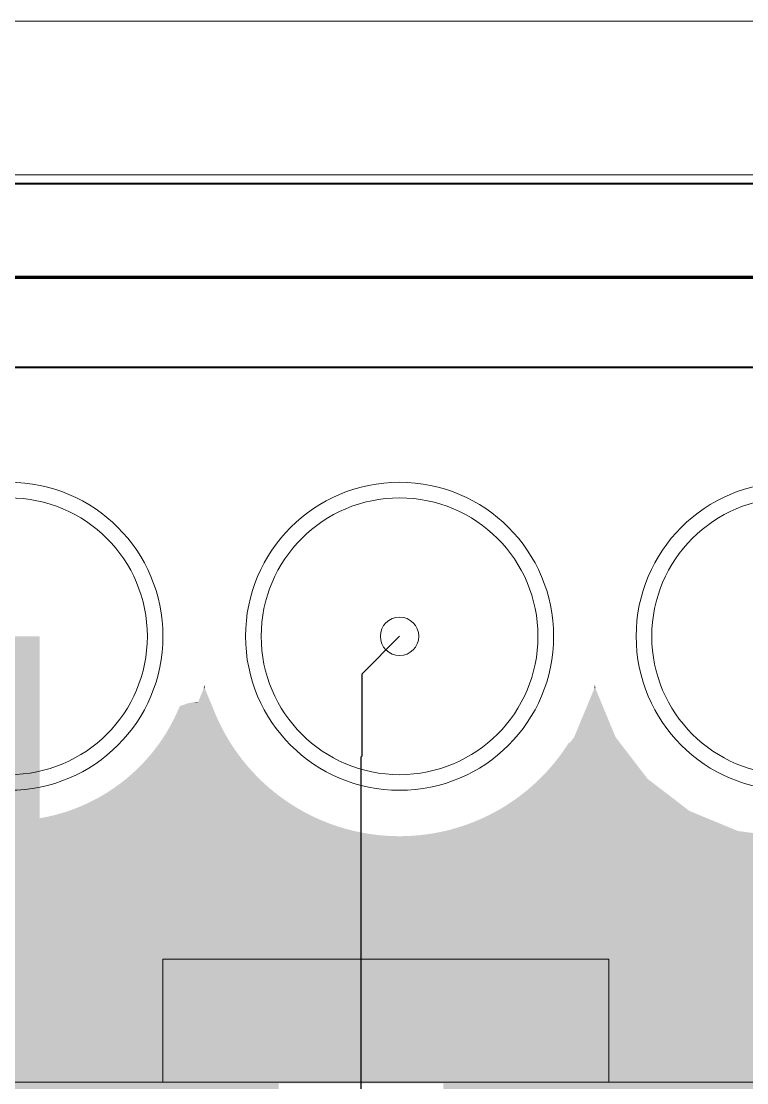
# Model space of a CAD drawing. Header units: millimetres. Extents: x 0 to 594, y 0 to 420.
# Drawn here: x 237.15 to 241.87, y 273.11 to 280.01 of the extents above; entities that cross this region are included whole.
import ezdxf

# ---------------------------------------------------------------- set-up
doc = ezdxf.new("R2010")
doc.units = ezdxf.units.MM
for name, pattern in [('K5LT32768', [0]), ('K5LT32771', [0]), ('K5LT32772', [0]), ('K5LT32773', [0]), ('K5LT32775', [0]), ('K5LT32780', [0]), ('K5LT32784', [0]), ('K5LT32787', [0])]:
    doc.linetypes.add(name, pattern=pattern)

# ---------------------------------------------------------------- blocks, each defined once
blk = doc.blocks.new('U4')
at = {"color": 7, "linetype": 'K5LT32768', "lineweight": 18}
blk.add_circle((239.6116, 276.0149), 0.125, dxfattribs=at)
blk = doc.blocks.new('U275')
at = {"color": 7, "linetype": 'K5LT32768', "lineweight": 18}
blk.add_circle((239.6116, 276.0149), 0.9, dxfattribs=at)
blk = doc.blocks.new('U276')
at = {"color": 7, "linetype": 'K5LT32768', "lineweight": 18}
blk.add_circle((237.0716, 276.0149), 0.9, dxfattribs=at)
blk = doc.blocks.new('U277')
at = {"color": 7, "linetype": 'K5LT32768', "lineweight": 18}
blk.add_circle((242.1516, 276.0149), 0.9, dxfattribs=at)
blk = doc.blocks.new('U400')
at = {"color": 1, "linetype": 'K5LT32771', "lineweight": 18, "true_color": 0xff0000}
blk.add_circle((239.6116, 276.0149), 1.0016, dxfattribs=at)
blk = doc.blocks.new('U401')
at = {"color": 1, "linetype": 'K5LT32771', "lineweight": 18, "true_color": 0xff0000}
blk.add_circle((237.0716, 276.0149), 1.0016, dxfattribs=at)
blk = doc.blocks.new('U402')
at = {"color": 1, "linetype": 'K5LT32771', "lineweight": 18, "true_color": 0xff0000}
blk.add_circle((242.1516, 276.0149), 1.0016, dxfattribs=at)
blk = doc.blocks.new('U978')
at = {"color": 3, "linetype": 'K5LT32773', "lineweight": 18, "true_color": 0x00ff00}
blk.add_circle((239.6116, 276.0149), 0.9, dxfattribs=at)
blk = doc.blocks.new('U979')
at = {"color": 3, "linetype": 'K5LT32773', "lineweight": 18, "true_color": 0x00ff00}
blk.add_circle((237.0716, 276.0149), 0.9, dxfattribs=at)
blk = doc.blocks.new('U980')
at = {"color": 3, "linetype": 'K5LT32773', "lineweight": 18, "true_color": 0x00ff00}
blk.add_circle((242.1516, 276.0149), 0.9, dxfattribs=at)
blk = doc.blocks.new('U1373')
at = {"color": 1, "linetype": 'K5LT32771', "lineweight": 18, "true_color": 0xff0000}
blk.add_circle((239.6116, 276.0149), 1.0016, dxfattribs=at)
blk = doc.blocks.new('U1374')
at = {"color": 1, "linetype": 'K5LT32771', "lineweight": 18, "true_color": 0xff0000}
blk.add_circle((237.0716, 276.0149), 1.0016, dxfattribs=at)
blk = doc.blocks.new('U1375')
at = {"color": 1, "linetype": 'K5LT32771', "lineweight": 18, "true_color": 0xff0000}
blk.add_circle((242.1516, 276.0149), 1.0016, dxfattribs=at)

msp = doc.modelspace()

# ---------------------------------------------------------------- hatches: boundary and pattern name
for points in [[(232.3013, 275.9826), (232.3017, 276.0149), (237.2716, 276.0149), (237.2716, 275.9826)], [(232.3017, 276.0149), (232.3017, 276.0149), (237.0716, 276.0149), (237.2716, 276.0149)], [(232.2983, 275.918), (232.3002, 275.9502), (237.2716, 275.9502), (237.2716, 275.918)], [(232.3002, 275.9502), (232.3013, 275.9826), (237.2716, 275.9826), (237.2716, 275.9502)], [(232.2924, 275.8536), (232.2957, 275.8857), (237.2716, 275.8857), (237.2716, 275.8536)], [(232.2957, 275.8857), (232.2983, 275.918), (237.2716, 275.918), (237.2716, 275.8857)], [(232.2873, 275.8149), (232.2883, 275.8215), (237.2716, 275.8215), (237.2716, 275.8149)], [(232.2883, 275.8215), (232.2924, 275.8536), (237.2716, 275.8536), (237.2716, 275.8215)], [(236.8716, 274.8317), (236.8716, 275.8149), (237.2716, 275.8149), (237.2716, 274.8317)], [(238.1637, 275.5174), (238.1744, 275.5416), (238.4008, 275.5416), (238.4105, 275.5174)], [(238.1744, 275.5416), (238.1767, 275.547), (238.3986, 275.547), (238.4008, 275.5416)], [(238.1767, 275.547), (238.181, 275.5573), (238.3948, 275.5573), (238.3986, 275.547)], [(238.181, 275.5573), (238.1822, 275.5603), (238.3854, 275.5603), (238.3948, 275.5573)], [(238.1822, 275.5603), (238.2373, 275.5797), (238.3245, 275.5797), (238.3854, 275.5603)], [(238.2373, 275.5797), (238.2688, 275.5859), (238.3051, 275.5859), (238.3245, 275.5797)], [(238.2688, 275.5859), (238.272, 275.5861), (238.3044, 275.5861), (238.3051, 275.5859)], [(238.272, 275.5861), (238.293, 275.5874), (238.3044, 275.5861)], [(238.1209, 275.4325), (238.1352, 275.459), (238.4363, 275.459), (238.4493, 275.4325)], [(238.1352, 275.459), (238.1353, 275.4593), (238.4362, 275.4593), (238.4363, 275.459)], [(238.1353, 275.4593), (238.149, 275.4864), (238.4238, 275.4864), (238.4362, 275.4593)], [(238.149, 275.4864), (238.1498, 275.488), (238.423, 275.488), (238.4238, 275.4864)], [(238.1498, 275.488), (238.1621, 275.5139), (238.412, 275.5139), (238.423, 275.488)], [(238.1621, 275.5139), (238.1637, 275.5174), (238.4105, 275.5174), (238.412, 275.5139)], [(238.0901, 275.3801), (238.1033, 275.402), (238.465, 275.402), (238.4771, 275.3801)], [(238.1033, 275.402), (238.1058, 275.4061), (238.4629, 275.4061), (238.465, 275.402)], [(238.1058, 275.4061), (238.1197, 275.4304), (238.4503, 275.4304), (238.4629, 275.4061)], [(238.1197, 275.4304), (238.1209, 275.4325), (238.4493, 275.4325), (238.4503, 275.4304)], [(238.0389, 275.3046), (238.0495, 275.3193), (238.5132, 275.3193), (238.5228, 275.3046)], [(238.0495, 275.3193), (238.0566, 275.3293), (238.5071, 275.3293), (238.5132, 275.3193)], [(238.0566, 275.3293), (238.0683, 275.3465), (238.4965, 275.3465), (238.5071, 275.3293)], [(238.0683, 275.3465), (238.0737, 275.3545), (238.4919, 275.3545), (238.4965, 275.3465)], [(238.0737, 275.3545), (238.0863, 275.3741), (238.4804, 275.3741), (238.4919, 275.3545)], [(238.0863, 275.3741), (238.0901, 275.3801), (238.4771, 275.3801), (238.4804, 275.3741)], [(240.7077, 275.3157), (240.71, 275.3193), (240.9312, 275.3193), (240.9387, 275.3157)], [(240.71, 275.3193), (240.7104, 275.32), (240.9297, 275.32), (240.9312, 275.3193)], [(240.7104, 275.32), (240.7308, 275.3277), (240.9136, 275.3277), (240.9297, 275.32)], [(240.7308, 275.3277), (240.7586, 275.3382), (240.875, 275.3382), (240.9136, 275.3277)], [(240.7586, 275.3382), (240.7951, 275.3438), (240.8543, 275.3438), (240.875, 275.3382)], [(240.7951, 275.3438), (240.8087, 275.3459), (240.8543, 275.3438)], [(237.9882, 275.2404), (238.0017, 275.2565), (238.5558, 275.2565), (238.5673, 275.2404)], [(238.0017, 275.2565), (238.0095, 275.2663), (238.5487, 275.2663), (238.5558, 275.2565)], [(238.0095, 275.2663), (238.0206, 275.2803), (238.5391, 275.2803), (238.5487, 275.2663)], [(238.0206, 275.2803), (238.0299, 275.2926), (238.5306, 275.2926), (238.5391, 275.2803)], [(238.0299, 275.2926), (238.0389, 275.3046), (238.5228, 275.3046), (238.5306, 275.2926)], [(240.6559, 275.2404), (240.6632, 275.2505), (240.9786, 275.2505), (240.9854, 275.2404)], [(240.6632, 275.2505), (240.6745, 275.2663), (240.9686, 275.2663), (240.9786, 275.2505)], [(240.6745, 275.2663), (240.6825, 275.2779), (240.9612, 275.2779), (240.9686, 275.2663)], [(240.6825, 275.2779), (240.6926, 275.2926), (240.9523, 275.2926), (240.9612, 275.2779)], [(240.6926, 275.2926), (240.701, 275.3055), (240.9445, 275.3055), (240.9523, 275.2926)], [(240.701, 275.3055), (240.7077, 275.3157), (240.9387, 275.3157), (240.9445, 275.3055)], [(237.9202, 275.1663), (237.9414, 275.1881), (238.6083, 275.1881), (238.6267, 275.1663)], [(237.9414, 275.1881), (237.9433, 275.1901), (238.6066, 275.1901), (238.6083, 275.1881)], [(237.9433, 275.1901), (237.9621, 275.2104), (238.5904, 275.2104), (238.6066, 275.1901)], [(237.9621, 275.2104), (237.9662, 275.215), (238.5867, 275.215), (238.5904, 275.2104)], [(237.9662, 275.215), (237.9822, 275.2332), (238.5728, 275.2332), (238.5867, 275.215)], [(237.9822, 275.2332), (237.9882, 275.2404), (238.5673, 275.2404), (238.5728, 275.2332)], [(240.6007, 275.1712), (240.6166, 275.1901), (241.0204, 275.1901), (241.0343, 275.1712)], [(240.6166, 275.1901), (240.6223, 275.1972), (241.0151, 275.1972), (241.0204, 275.1901)], [(240.6223, 275.1972), (240.6365, 275.215), (241.0026, 275.215), (241.0151, 275.1972)], [(240.6365, 275.215), (240.6432, 275.2237), (240.9965, 275.2237), (241.0026, 275.215)], [(240.6432, 275.2237), (240.6559, 275.2404), (240.9854, 275.2404), (240.9965, 275.2237)], [(237.8533, 275.1043), (237.8693, 275.1184), (238.67, 275.1184), (238.6838, 275.1043)], [(237.8693, 275.1184), (237.8761, 275.1244), (238.6645, 275.1244), (238.67, 275.1184)], [(237.8761, 275.1244), (237.8949, 275.1418), (238.6483, 275.1418), (238.6645, 275.1244)], [(237.8949, 275.1418), (237.8984, 275.1451), (238.6454, 275.1451), (238.6483, 275.1418)], [(237.8984, 275.1451), (237.9196, 275.1657), (238.6272, 275.1657), (238.6454, 275.1451)], [(237.9196, 275.1657), (237.9202, 275.1663), (238.6267, 275.1663), (238.6272, 275.1657)], [(240.5311, 275.0958), (240.5532, 275.1184), (241.0763, 275.1184), (241.0954, 275.0958)], [(240.5532, 275.1184), (240.5552, 275.1205), (241.0745, 275.1205), (241.0763, 275.1184)], [(240.5552, 275.1205), (240.5749, 275.1418), (241.0572, 275.1418), (241.0745, 275.1205)], [(240.5749, 275.1418), (240.5783, 275.1456), (241.0541, 275.1456), (241.0572, 275.1418)], [(240.5783, 275.1456), (240.5961, 275.1657), (241.0386, 275.1657), (241.0541, 275.1456)], [(240.5961, 275.1657), (240.6007, 275.1712), (241.0343, 275.1712), (241.0386, 275.1657)], [(237.7581, 275.0305), (237.7819, 275.0476), (238.7431, 275.0476), (238.7624, 275.0305)], [(237.7819, 275.0476), (237.7872, 275.0516), (238.7385, 275.0516), (238.7431, 275.0476)], [(237.7872, 275.0516), (237.8062, 275.0659), (238.7231, 275.0659), (238.7385, 275.0516)], [(237.8062, 275.0659), (237.8155, 275.0733), (238.7151, 275.0733), (238.7231, 275.0659)], [(237.8155, 275.0733), (237.83, 275.0848), (238.7034, 275.0848), (238.7151, 275.0733)], [(237.83, 275.0848), (237.8429, 275.0956), (238.6923, 275.0956), (238.7034, 275.0848)], [(237.8429, 275.0956), (237.8533, 275.1043), (238.6838, 275.1043), (238.6923, 275.0956)], [(240.4608, 275.0305), (240.4806, 275.048), (241.139, 275.048), (241.1561, 275.0305)], [(240.4806, 275.048), (240.4847, 275.0516), (241.1357, 275.0516), (241.139, 275.048)], [(240.4847, 275.0516), (240.5064, 275.0717), (241.1169, 275.0717), (241.1357, 275.0516)], [(240.5064, 275.0717), (240.5081, 275.0733), (241.1155, 275.0733), (241.1169, 275.0717)], [(240.5081, 275.0733), (240.5309, 275.0956), (241.0956, 275.0956), (241.1155, 275.0733)], [(240.5309, 275.0956), (240.5311, 275.0958), (241.0954, 275.0958), (241.0956, 275.0956)], [(237.6628, 274.9706), (237.6804, 274.9807), (238.8239, 274.9807), (238.8371, 274.9706)], [(237.6804, 274.9807), (237.6958, 274.99), (238.8117, 274.99), (238.8239, 274.9807)], [(237.6958, 274.99), (237.7064, 274.9964), (238.8037, 274.9964), (238.8117, 274.99)], [(237.7064, 274.9964), (237.7274, 275.0099), (238.7868, 275.0099), (238.8037, 274.9964)], [(237.7274, 275.0099), (237.732, 275.0129), (238.7833, 275.0129), (238.7868, 275.0099)], [(237.732, 275.0129), (237.7572, 275.0299), (238.7631, 275.0299), (238.7833, 275.0129)], [(237.7572, 275.0299), (237.7581, 275.0305), (238.7624, 275.0305), (238.7631, 275.0299)], [(240.3861, 274.9706), (240.3987, 274.9802), (241.2084, 274.9802), (241.2192, 274.9706)], [(240.3987, 274.9802), (240.4115, 274.99), (241.1979, 274.99), (241.2084, 274.9802)], [(240.4115, 274.99), (240.4269, 275.0023), (241.1847, 275.0023), (241.1979, 274.99)], [(240.4269, 275.0023), (240.4364, 275.0099), (241.177, 275.0099), (241.1847, 275.0023)], [(240.4364, 275.0099), (240.4542, 275.0249), (241.1616, 275.0249), (241.177, 275.0099)], [(240.4542, 275.0249), (240.4608, 275.0305), (241.1561, 275.0305), (241.1616, 275.0249)], [(237.5168, 274.9004), (237.5449, 274.9121), (238.9232, 274.9121), (238.9422, 274.9004)], [(237.5449, 274.9121), (237.5548, 274.9165), (238.916, 274.9165), (238.9232, 274.9121)], [(237.5548, 274.9165), (237.5726, 274.9244), (238.9039, 274.9244), (238.916, 274.9165)], [(237.5726, 274.9244), (237.5926, 274.9339), (238.8893, 274.9339), (238.9039, 274.9244)], [(237.5926, 274.9339), (237.6001, 274.9375), (238.8841, 274.9375), (238.8893, 274.9339)], [(237.6001, 274.9375), (237.6272, 274.9512), (238.8642, 274.9512), (238.8841, 274.9375)], [(237.6272, 274.9512), (237.6287, 274.952), (238.863, 274.952), (238.8642, 274.9512)], [(237.6287, 274.952), (237.654, 274.9656), (238.8441, 274.9656), (238.863, 274.952)], [(237.654, 274.9656), (237.6628, 274.9706), (238.8371, 274.9706), (238.8441, 274.9656)], [(240.28, 274.8998), (240.3072, 274.9165), (241.2835, 274.9165), (241.3051, 274.8998)], [(240.3072, 274.9165), (240.3086, 274.9174), (241.2823, 274.9174), (241.2835, 274.9165)], [(240.3086, 274.9174), (240.3339, 274.9339), (241.262, 274.9339), (241.2823, 274.9174)], [(240.3339, 274.9339), (240.3396, 274.9378), (241.2572, 274.9378), (241.262, 274.9339)], [(240.3396, 274.9378), (240.3602, 274.952), (241.2404, 274.952), (241.2572, 274.9378)], [(240.3602, 274.952), (240.3695, 274.9587), (241.2325, 274.9587), (241.2404, 274.952)], [(240.3695, 274.9587), (240.3861, 274.9706), (241.2192, 274.9706), (241.2325, 274.9587)], [(237.2833, 274.8336), (237.3132, 274.8394), (239.0562, 274.8394), (239.0688, 274.8336)], [(237.3132, 274.8394), (237.3141, 274.8396), (239.0557, 274.8396), (239.0562, 274.8394)], [(237.3141, 274.8396), (237.3429, 274.8459), (239.0429, 274.8459), (239.0557, 274.8396)], [(237.3429, 274.8459), (237.3724, 274.8531), (239.0281, 274.8531), (239.0429, 274.8459)], [(237.3724, 274.8531), (237.3743, 274.8536), (239.0271, 274.8536), (239.0281, 274.8531)], [(237.3743, 274.8536), (237.4017, 274.8611), (239.0126, 274.8611), (239.0271, 274.8536)], [(237.4017, 274.8611), (237.4259, 274.8683), (238.9987, 274.8683), (239.0126, 274.8611)], [(237.4259, 274.8683), (237.4309, 274.8698), (238.996, 274.8698), (238.9987, 274.8683)], [(237.4309, 274.8698), (237.4598, 274.8793), (238.9788, 274.8793), (238.996, 274.8698)], [(237.4598, 274.8793), (237.4722, 274.8837), (238.9708, 274.8837), (238.9788, 274.8793)], [(237.4722, 274.8837), (237.4884, 274.8895), (238.9609, 274.8895), (238.9708, 274.8837)], [(237.4884, 274.8895), (237.5153, 274.8998), (238.9432, 274.8998), (238.9609, 274.8895)], [(237.5153, 274.8998), (237.5168, 274.9004), (238.9422, 274.9004), (238.9432, 274.8998)], [(240.1385, 274.8263), (240.1675, 274.8396), (241.3909, 274.8396), (241.4117, 274.8263)], [(240.1675, 274.8396), (240.1722, 274.8419), (241.3873, 274.8419), (241.3909, 274.8396)], [(240.1722, 274.8419), (240.1961, 274.8536), (241.3697, 274.8536), (241.3873, 274.8419)], [(240.1961, 274.8536), (240.2081, 274.8598), (241.3604, 274.8598), (241.3697, 274.8536)], [(240.2081, 274.8598), (240.2245, 274.8683), (241.3483, 274.8683), (241.3604, 274.8598)], [(240.2245, 274.8683), (240.2428, 274.8784), (241.3339, 274.8784), (241.3483, 274.8683)], [(240.2428, 274.8784), (240.2524, 274.8837), (241.3267, 274.8837), (241.3339, 274.8784)], [(240.2524, 274.8837), (240.2762, 274.8976), (241.3079, 274.8976), (241.3267, 274.8837)], [(240.2762, 274.8976), (240.28, 274.8998), (241.3051, 274.8998), (241.3079, 274.8976)], [(231.5263, 274.7619), (231.5437, 274.7708), (239.2342, 274.7708), (239.2648, 274.7619)], [(231.5437, 274.7708), (231.5545, 274.7763), (239.2168, 274.7763), (239.2342, 274.7708)], [(231.5545, 274.7763), (231.562, 274.7804), (239.2038, 274.7804), (239.2168, 274.7763)], [(231.562, 274.7804), (231.5811, 274.7908), (239.1736, 274.7908), (239.2038, 274.7804)], [(231.5811, 274.7908), (231.5829, 274.7918), (239.1709, 274.7918), (239.1736, 274.7908)], [(231.5829, 274.7918), (231.6007, 274.8019), (239.1437, 274.8019), (239.1709, 274.7918)], [(231.6007, 274.8019), (231.611, 274.8078), (239.129, 274.8078), (239.1437, 274.8019)], [(231.611, 274.8078), (231.621, 274.8138), (239.1141, 274.8138), (239.129, 274.8078)], [(231.621, 274.8138), (231.6387, 274.8245), (239.089, 274.8245), (239.1141, 274.8138)], [(231.6387, 274.8245), (231.6415, 274.8263), (239.0847, 274.8263), (239.089, 274.8245)], [(231.6415, 274.8263), (231.65, 274.8317), (239.0729, 274.8317), (239.0847, 274.8263)], [(237.2716, 274.8317), (237.2833, 274.8336), (239.0688, 274.8336), (239.0729, 274.8317)], [(239.9584, 274.7619), (239.989, 274.7708), (241.5095, 274.7708), (241.5269, 274.7619)], [(239.989, 274.7708), (240.0064, 274.7763), (241.4987, 274.7763), (241.5095, 274.7708)], [(240.0064, 274.7763), (240.0194, 274.7804), (241.4912, 274.7804), (241.4987, 274.7763)], [(240.0194, 274.7804), (240.0496, 274.7908), (241.4722, 274.7908), (241.4912, 274.7804)], [(240.0496, 274.7908), (240.0523, 274.7918), (241.4703, 274.7918), (241.4722, 274.7908)], [(240.0523, 274.7918), (240.0795, 274.8019), (241.4526, 274.8019), (241.4703, 274.7918)], [(240.0795, 274.8019), (240.0942, 274.8078), (241.4422, 274.8078), (241.4526, 274.8019)], [(240.0942, 274.8078), (240.1091, 274.8138), (241.4323, 274.8138), (241.4422, 274.8078)], [(240.1091, 274.8138), (240.1343, 274.8245), (241.4145, 274.8245), (241.4323, 274.8138)], [(240.1343, 274.8245), (240.1385, 274.8263), (241.4117, 274.8263), (241.4145, 274.8245)], [(231.3465, 274.6874), (231.3771, 274.698), (241.6761, 274.698), (241.7067, 274.6874)], [(231.3771, 274.698), (231.4074, 274.7093), (241.6458, 274.7093), (241.6761, 274.698)], [(231.4074, 274.7093), (231.4211, 274.7148), (241.6322, 274.7148), (241.6458, 274.7093)], [(231.4211, 274.7148), (231.422, 274.7152), (239.5797, 274.7152), (239.6116, 274.7148)], [(231.422, 274.7152), (231.425, 274.7164), (239.5478, 274.7164), (239.5797, 274.7152)], [(231.425, 274.7164), (231.4297, 274.7183), (239.516, 274.7183), (239.5478, 274.7164)], [(231.4297, 274.7183), (231.4367, 274.7211), (239.4842, 274.7211), (239.516, 274.7183)], [(231.4367, 274.7211), (231.4374, 274.7214), (239.4815, 274.7214), (239.4842, 274.7211)], [(231.4374, 274.7214), (231.4449, 274.7246), (239.4525, 274.7246), (239.4815, 274.7214)], [(231.4449, 274.7246), (231.455, 274.7289), (239.4208, 274.7289), (239.4525, 274.7246)], [(231.455, 274.7289), (231.4669, 274.734), (239.3893, 274.734), (239.4208, 274.7289)], [(231.4669, 274.734), (231.4671, 274.7341), (239.3888, 274.7341), (239.3893, 274.734)], [(231.4671, 274.7341), (231.4797, 274.7398), (239.358, 274.7398), (239.3888, 274.7341)], [(231.4797, 274.7398), (231.4942, 274.7464), (239.3267, 274.7464), (239.358, 274.7398)], [(231.4942, 274.7464), (231.4966, 274.7475), (239.3221, 274.7475), (239.3267, 274.7464)], [(231.4966, 274.7475), (231.5096, 274.7538), (239.2957, 274.7538), (239.3221, 274.7475)], [(231.5096, 274.7538), (231.5257, 274.7616), (239.266, 274.7616), (239.2957, 274.7538)], [(231.5257, 274.7616), (231.5263, 274.7619), (239.2648, 274.7619), (239.266, 274.7616)], [(239.6116, 274.7148), (239.6435, 274.7152), (241.6312, 274.7152), (241.6322, 274.7148)], [(239.6435, 274.7152), (239.6754, 274.7164), (241.6282, 274.7164), (241.6312, 274.7152)], [(239.6754, 274.7164), (239.7072, 274.7183), (241.6235, 274.7183), (241.6282, 274.7164)], [(239.7072, 274.7183), (239.739, 274.7211), (241.6166, 274.7211), (241.6235, 274.7183)], [(239.739, 274.7211), (239.7417, 274.7214), (241.6158, 274.7214), (241.6166, 274.7211)], [(239.7417, 274.7214), (239.7707, 274.7246), (241.6083, 274.7246), (241.6158, 274.7214)], [(239.7707, 274.7246), (239.8024, 274.7289), (241.5983, 274.7289), (241.6083, 274.7246)], [(239.8024, 274.7289), (239.8339, 274.734), (241.5864, 274.734), (241.5983, 274.7289)], [(239.8339, 274.734), (239.8345, 274.7341), (241.5861, 274.7341), (241.5864, 274.734)], [(239.8345, 274.7341), (239.8652, 274.7398), (241.5736, 274.7398), (241.5861, 274.7341)], [(239.8652, 274.7398), (239.8965, 274.7464), (241.559, 274.7464), (241.5736, 274.7398)], [(239.8965, 274.7464), (239.9011, 274.7475), (241.5566, 274.7475), (241.559, 274.7464)], [(239.9011, 274.7475), (239.9275, 274.7538), (241.5436, 274.7538), (241.5566, 274.7475)], [(239.9275, 274.7538), (239.9573, 274.7616), (241.5275, 274.7616), (241.5436, 274.7538)], [(239.9573, 274.7616), (239.9584, 274.7619), (241.5269, 274.7619), (241.5275, 274.7616)], [(231.063, 274.6241), (231.095, 274.6282), (241.9582, 274.6282), (241.9902, 274.6241)], [(231.095, 274.6282), (231.127, 274.6331), (241.9262, 274.6331), (241.9582, 274.6282)], [(231.127, 274.6331), (231.1589, 274.6387), (241.8943, 274.6387), (241.9262, 274.6331)], [(231.1589, 274.6387), (231.1906, 274.645), (241.8626, 274.645), (241.8943, 274.6387)], [(231.1906, 274.645), (231.2222, 274.652), (241.8311, 274.652), (241.8626, 274.645)], [(231.2222, 274.652), (231.2536, 274.6598), (241.7996, 274.6598), (241.8311, 274.652)], [(231.2536, 274.6598), (231.2848, 274.6682), (241.7684, 274.6682), (241.7996, 274.6598)], [(231.2848, 274.6682), (231.3158, 274.6775), (241.7374, 274.6775), (241.7684, 274.6682)], [(231.3158, 274.6775), (231.3465, 274.6874), (241.7067, 274.6874), (241.7374, 274.6775)], [(198.192, 274.498), (198.1978, 274.5625), (285.584, 274.5625), (285.6485, 274.498)], [(198.1978, 274.5625), (198.202, 274.6148), (285.5317, 274.6148), (285.584, 274.5625)], [(230.9016, 274.6148), (230.9339, 274.6152), (242.1193, 274.6152), (242.1516, 274.6148)], [(230.9339, 274.6152), (230.9663, 274.6163), (242.0869, 274.6163), (242.1193, 274.6152)], [(230.9663, 274.6163), (230.9985, 274.6182), (242.0547, 274.6182), (242.0869, 274.6163)], [(230.9985, 274.6182), (231.0308, 274.6208), (242.0224, 274.6208), (242.0547, 274.6182)], [(231.0308, 274.6208), (231.063, 274.6241), (241.9902, 274.6241), (242.0224, 274.6208)], [(198.1854, 274.4337), (198.192, 274.498), (285.6485, 274.498), (285.7128, 274.4337)], [(198.1815, 274.3999), (198.1854, 274.4337), (285.7128, 274.4337), (285.7466, 274.3999)], [(198.1698, 274.3052), (198.1779, 274.3694), (285.7771, 274.3694), (285.8413, 274.3052)], [(198.1779, 274.3694), (198.1815, 274.3999), (285.7466, 274.3999), (285.7771, 274.3694)], [(198.1608, 274.2411), (198.1698, 274.3052), (285.8413, 274.3052), (285.9054, 274.2411)], [(198.1511, 274.1771), (198.1608, 274.2411), (285.9054, 274.2411), (285.9694, 274.1771)], [(198.1408, 274.115), (198.1511, 274.1771), (285.9694, 274.1771), (286.0315, 274.115)], [(206.883, 274.1146), (206.8616, 274.115), (286.0315, 274.115), (286.0319, 274.1146)], [(206.9044, 274.1135), (206.883, 274.1146), (286.0319, 274.1146), (286.033, 274.1135)], [(206.9257, 274.1116), (206.9044, 274.1135), (286.033, 274.1135), (286.0349, 274.1116)], [(206.947, 274.1089), (206.9257, 274.1116), (286.0349, 274.1116), (286.0376, 274.1089)], [(206.9682, 274.1055), (206.947, 274.1089), (286.0376, 274.1089), (286.041, 274.1055)], [(206.9892, 274.1013), (206.9682, 274.1055), (286.041, 274.1055), (286.0452, 274.1013)], [(207.01, 274.0964), (206.9892, 274.1013), (286.0452, 274.1013), (286.0501, 274.0964)], [(207.0307, 274.0907), (207.01, 274.0964), (286.0501, 274.0964), (286.0558, 274.0907)], [(207.0511, 274.0843), (207.0307, 274.0907), (286.0558, 274.0907), (286.0622, 274.0843)], [(207.0713, 274.0772), (207.0511, 274.0843), (286.0622, 274.0843), (286.0693, 274.0772)], [(207.0912, 274.0693), (207.0713, 274.0772), (286.0693, 274.0772), (286.0772, 274.0693)], [(207.1109, 274.0608), (207.0912, 274.0693), (286.0772, 274.0693), (286.0857, 274.0608)], [(207.1302, 274.0515), (207.1109, 274.0608), (286.0857, 274.0608), (286.095, 274.0515)], [(207.1492, 274.0416), (207.1302, 274.0515), (286.095, 274.0515), (286.1049, 274.0416)], [(207.1678, 274.031), (207.1492, 274.0416), (286.1049, 274.0416), (286.1155, 274.031)], [(207.186, 274.0197), (207.1678, 274.031), (286.1155, 274.031), (286.1268, 274.0197)], [(207.2039, 274.0078), (207.186, 274.0197), (286.1268, 274.0197), (286.1387, 274.0078)], [(207.2212, 273.9953), (207.2039, 274.0078), (286.1387, 274.0078), (286.1512, 273.9953)], [(207.2381, 273.9822), (207.2212, 273.9953), (286.1512, 273.9953), (286.1643, 273.9822)], [(207.2546, 273.9684), (207.2381, 273.9822), (286.1643, 273.9822), (286.1781, 273.9684)], [(207.2705, 273.9541), (207.2546, 273.9684), (286.1781, 273.9684), (286.1924, 273.9541)], [(207.2859, 273.9392), (207.2705, 273.9541), (286.1924, 273.9541), (286.2073, 273.9392)], [(207.3008, 273.9238), (207.2859, 273.9392), (286.2073, 273.9392), (286.2227, 273.9238)], [(207.3151, 273.9079), (207.3008, 273.9238), (286.2227, 273.9238), (286.2386, 273.9079)], [(207.3289, 273.8914), (207.3151, 273.9079), (286.2386, 273.9079), (286.2551, 273.8914)], [(207.342, 273.8745), (207.3289, 273.8914), (286.2551, 273.8914), (286.272, 273.8745)], [(207.3545, 273.8572), (207.342, 273.8745), (286.272, 273.8745), (286.2893, 273.8572)], [(207.3664, 273.8393), (207.3545, 273.8572), (286.2893, 273.8572), (286.3072, 273.8393)], [(207.3777, 273.8211), (207.3664, 273.8393), (286.3072, 273.8393), (286.3254, 273.8211)], [(207.3883, 273.8025), (207.3777, 273.8211), (286.3254, 273.8211), (286.344, 273.8025)], [(207.3982, 273.7835), (207.3883, 273.8025), (286.344, 273.8025), (286.363, 273.7835)], [(207.4071, 273.765), (207.3982, 273.7835), (286.363, 273.7835), (286.3815, 273.765)], [(212.8852, 273.7646), (212.8616, 273.765), (286.3815, 273.765), (286.3819, 273.7646)], [(212.9087, 273.7635), (212.8852, 273.7646), (286.3819, 273.7646), (286.383, 273.7635)], [(212.9322, 273.7617), (212.9087, 273.7635), (286.383, 273.7635), (286.3848, 273.7617)], [(212.9556, 273.7591), (212.9322, 273.7617), (286.3848, 273.7617), (286.3874, 273.7591)], [(212.9789, 273.7557), (212.9556, 273.7591), (286.3874, 273.7591), (286.3908, 273.7557)], [(213.0021, 273.7517), (212.9789, 273.7557), (286.3908, 273.7557), (286.3948, 273.7517)], [(213.0252, 273.7469), (213.0021, 273.7517), (286.3948, 273.7517), (286.3996, 273.7469)], [(213.0481, 273.7414), (213.0252, 273.7469), (286.3996, 273.7469), (286.4051, 273.7414)], [(213.0709, 273.7352), (213.0481, 273.7414), (286.4051, 273.7414), (286.4113, 273.7352)], [(213.0934, 273.7283), (213.0709, 273.7352), (286.4113, 273.7352), (286.4182, 273.7283)], [(213.1157, 273.7206), (213.0934, 273.7283), (286.4182, 273.7283), (286.4259, 273.7206)], [(213.1377, 273.7123), (213.1157, 273.7206), (286.4259, 273.7206), (286.4342, 273.7123)], [(213.1595, 273.7033), (213.1377, 273.7123), (286.4342, 273.7123), (286.4432, 273.7033)], [(213.181, 273.6936), (213.1595, 273.7033), (286.4432, 273.7033), (286.4529, 273.6936)], [(213.2021, 273.6832), (213.181, 273.6936), (286.4529, 273.6936), (286.4633, 273.6832)], [(213.223, 273.6722), (213.2021, 273.6832), (286.4633, 273.6832), (286.4743, 273.6722)], [(213.2434, 273.6605), (213.223, 273.6722), (286.4743, 273.6722), (286.486, 273.6605)], [(213.2635, 273.6482), (213.2434, 273.6605), (286.486, 273.6605), (286.4983, 273.6482)], [(213.2832, 273.6353), (213.2635, 273.6482), (286.4983, 273.6482), (286.5112, 273.6353)], [(213.3025, 273.6217), (213.2832, 273.6353), (286.5112, 273.6353), (286.5248, 273.6217)], [(213.3213, 273.6076), (213.3025, 273.6217), (286.5248, 273.6217), (286.5389, 273.6076)], [(213.3397, 273.5928), (213.3213, 273.6076), (286.5389, 273.6076), (286.5537, 273.5928)], [(213.3576, 273.5775), (213.3397, 273.5928), (286.5537, 273.5928), (286.569, 273.5775)], [(213.3751, 273.5617), (213.3576, 273.5775), (286.569, 273.5775), (286.5848, 273.5617)], [(213.392, 273.5453), (213.3751, 273.5617), (286.5848, 273.5617), (286.6012, 273.5453)], [(213.4084, 273.5284), (213.392, 273.5453), (286.6012, 273.5453), (286.6181, 273.5284)], [(213.4243, 273.5109), (213.4084, 273.5284), (286.6181, 273.5284), (286.6356, 273.5109)], [(213.4396, 273.493), (213.4243, 273.5109), (286.6356, 273.5109), (286.6535, 273.493)], [(213.4543, 273.4746), (213.4396, 273.493), (286.6535, 273.493), (286.6719, 273.4746)], [(213.4684, 273.4558), (213.4543, 273.4746), (286.6719, 273.4746), (286.6907, 273.4558)], [(213.482, 273.4365), (213.4684, 273.4558), (286.6907, 273.4558), (286.71, 273.4365)], [(213.4949, 273.4168), (213.482, 273.4365), (286.71, 273.4365), (286.7297, 273.4168)], [(213.5072, 273.3967), (213.4949, 273.4168), (286.7297, 273.4168), (286.7498, 273.3967)], [(213.5189, 273.3763), (213.5072, 273.3967), (286.7498, 273.3967), (286.7702, 273.3763)], [(213.5299, 273.3554), (213.5189, 273.3763), (286.7702, 273.3763), (286.7911, 273.3554)], [(213.5403, 273.3343), (213.5299, 273.3554), (286.7911, 273.3554), (286.8122, 273.3343)], [(213.55, 273.3128), (213.5403, 273.3343), (286.8122, 273.3343), (286.8337, 273.3128)], [(213.559, 273.291), (213.55, 273.3128), (286.8337, 273.3128), (286.8555, 273.291)], [(213.5673, 273.269), (213.559, 273.291), (286.8555, 273.291), (286.8775, 273.269)], [(213.5687, 273.265), (213.5673, 273.269), (286.8775, 273.269), (286.8815, 273.265)], [(222.3852, 273.2646), (222.3616, 273.265), (286.8815, 273.265), (286.8819, 273.2646)], [(222.4087, 273.2635), (222.3852, 273.2646), (286.8819, 273.2646), (286.883, 273.2635)], [(222.4322, 273.2617), (222.4087, 273.2635), (286.883, 273.2635), (286.8848, 273.2617)], [(222.4556, 273.2591), (222.4322, 273.2617), (286.8848, 273.2617), (286.8874, 273.2591)], [(222.4789, 273.2557), (222.4556, 273.2591), (286.8874, 273.2591), (286.8908, 273.2557)], [(222.5021, 273.2517), (222.4789, 273.2557), (286.8908, 273.2557), (286.8948, 273.2517)], [(222.5252, 273.2469), (222.5021, 273.2517), (286.8948, 273.2517), (286.8996, 273.2469)], [(222.5481, 273.2414), (222.5252, 273.2469), (286.8996, 273.2469), (286.9051, 273.2414)], [(222.5709, 273.2352), (222.5481, 273.2414), (286.9051, 273.2414), (286.9113, 273.2352)], [(222.5934, 273.2283), (222.5709, 273.2352), (286.9113, 273.2352), (286.9182, 273.2283)], [(222.6157, 273.2206), (222.5934, 273.2283), (286.9182, 273.2283), (286.9259, 273.2206)], [(222.6377, 273.2123), (222.6157, 273.2206), (286.9259, 273.2206), (286.9342, 273.2123)], [(222.6595, 273.2033), (222.6377, 273.2123), (286.9342, 273.2123), (286.9432, 273.2033)], [(222.681, 273.1936), (222.6595, 273.2033), (286.9432, 273.2033), (286.9529, 273.1936)], [(222.7021, 273.1832), (222.681, 273.1936), (286.9529, 273.1936), (286.9633, 273.1832)], [(222.723, 273.1722), (222.7021, 273.1832), (286.9633, 273.1832), (286.9743, 273.1722)], [(222.7434, 273.1605), (222.723, 273.1722), (286.9743, 273.1722), (286.986, 273.1605)], [(222.7635, 273.1482), (222.7434, 273.1605), (286.986, 273.1605), (286.9983, 273.1482)], [(222.7832, 273.1353), (222.7635, 273.1482), (286.9983, 273.1482), (287.0112, 273.1353)], [(222.8025, 273.1217), (222.7832, 273.1353), (287.0112, 273.1353), (287.0248, 273.1217)], [(222.8213, 273.1076), (222.8025, 273.1217), (287.0248, 273.1217), (287.0389, 273.1076)]]:
    msp.add_hatch(color=7).paths.add_polyline_path(points)
at = {"true_color": 0x00ff00}
for points in [[(238.2072, 275.3593), (238.3381, 275.6755), (238.3451, 275.6755), (238.4761, 275.3593)], [(238.3381, 275.6755), (238.3416, 275.7016), (238.3451, 275.6755)], [(238.3381, 275.6755), (238.3381, 275.6755), (238.3451, 275.6755), (238.3451, 275.6755)], [(240.7471, 275.3593), (240.8781, 275.6755), (240.8851, 275.6755), (241.0161, 275.3593)], [(240.8781, 275.6755), (240.8816, 275.7016), (240.8851, 275.6755)], [(240.8781, 275.6755), (240.8781, 275.6755), (240.8851, 275.6755), (240.8851, 275.6755)], [(237.9988, 275.0877), (238.2072, 275.3593), (238.4761, 275.3593), (238.6844, 275.0877)], [(240.5388, 275.0877), (240.7471, 275.3593), (241.0161, 275.3593), (241.2244, 275.0877)], [(237.8569, 274.9789), (237.9988, 275.0877), (238.6844, 275.0877), (238.8263, 274.9789)], [(237.9988, 275.0877), (237.9988, 275.0877), (238.6844, 275.0877), (238.6844, 275.0877)], [(240.2672, 274.8794), (240.5388, 275.0877), (241.2244, 275.0877), (241.496, 274.8794)], [(240.5388, 275.0877), (240.5388, 275.0877), (241.2244, 275.0877), (241.2244, 275.0877)], [(237.7272, 274.8794), (237.8569, 274.9789), (238.8263, 274.9789), (238.8263, 274.8794)], [(237.411, 274.7484), (237.7272, 274.8794), (238.8263, 274.8794), (238.8263, 274.7484)], [(239.951, 274.7484), (240.2672, 274.8794), (241.496, 274.8794), (241.8122, 274.7484)], [(240.2672, 274.8794), (240.2672, 274.8794), (241.496, 274.8794), (241.496, 274.8794)], [(228.3969, 271.9471), (228.3969, 274.7037), (238.8263, 274.7037), (238.8263, 271.9471)], [(237.0716, 274.7037), (237.411, 274.7484), (238.8263, 274.7484), (238.8263, 274.7037)], [(239.8969, 274.7412), (239.951, 274.7484), (241.8122, 274.7484), (241.8669, 274.7412)], [(239.8969, 274.7037), (239.8969, 274.7412), (241.8669, 274.7412), (242.1516, 274.7037)], [(239.8969, 271.565), (239.8969, 274.7037), (250.3263, 274.7037), (250.3263, 271.565)], [(239.951, 274.7484), (239.951, 274.7484), (241.8122, 274.7484), (241.8122, 274.7484)]]:
    msp.add_hatch(color=3, dxfattribs=at).paths.add_polyline_path(points)

# ---------------------------------------------------------------- linework, layer by layer
at = {"color": 4, "linetype": 'K5LT32772', "lineweight": 18, "true_color": 0x00ffff}
msp.add_lwpolyline([(82.8616, 280.0149), (484.8616, 280.0149)], dxfattribs=at)
at = {"color": 5, "linetype": 'K5LT32775', "lineweight": 18, "true_color": 0x0000ff}
for points in [[(235.6716, 273.1149), (243.4716, 273.1149), (243.4716, 279.0149)], [(235.6716, 279.0149), (243.4716, 279.0149)], [(238.0716, 273.9149), (240.9716, 273.9149)], [(238.0716, 273.1149), (238.0716, 273.9149)], [(240.9716, 273.1149), (240.9716, 273.9149)]]:
    msp.add_lwpolyline(points, dxfattribs=at)
at = {"color": 3, "linetype": 'K5LT32787', "lineweight": 40, "true_color": 0x00ff00}
for points in [[(214.3066, 278.9599), (409.3354, 278.9599)], [(222.3616, 276.5149), (223.6116, 277.7649), (290.1116, 277.7649), (290.8616, 277.0149)]]:
    msp.add_lwpolyline(points, dxfattribs=at)
at = {"color": 7, "linetype": 'K5LT32780', "lineweight": 200}
msp.add_lwpolyline([(220.8232, 278.3503), (283.7762, 278.3503)], dxfattribs=at)
at = {"color": 3, "linetype": 'K5LT32784', "lineweight": 25, "true_color": 0x00ff00}
for points in [[(239.3678, 275.7711), (239.6116, 276.0149)], [(239.3678, 275.2377), (239.3678, 275.7711)], [(239.3616, 275.2315), (239.3678, 275.2377)], [(239.3616, 270.5149), (239.3616, 275.2315)]]:
    msp.add_lwpolyline(points, dxfattribs=at)

# ---------------------------------------------------------------- block references
for name in ['U401', 'U1374', 'U400', 'U1373', 'U402', 'U1375', 'U276', 'U979', 'U275', 'U978', 'U277', 'U980', 'U4']:
    msp.add_blockref(name, (0, 0))

doc.saveas('drawing.dxf')
